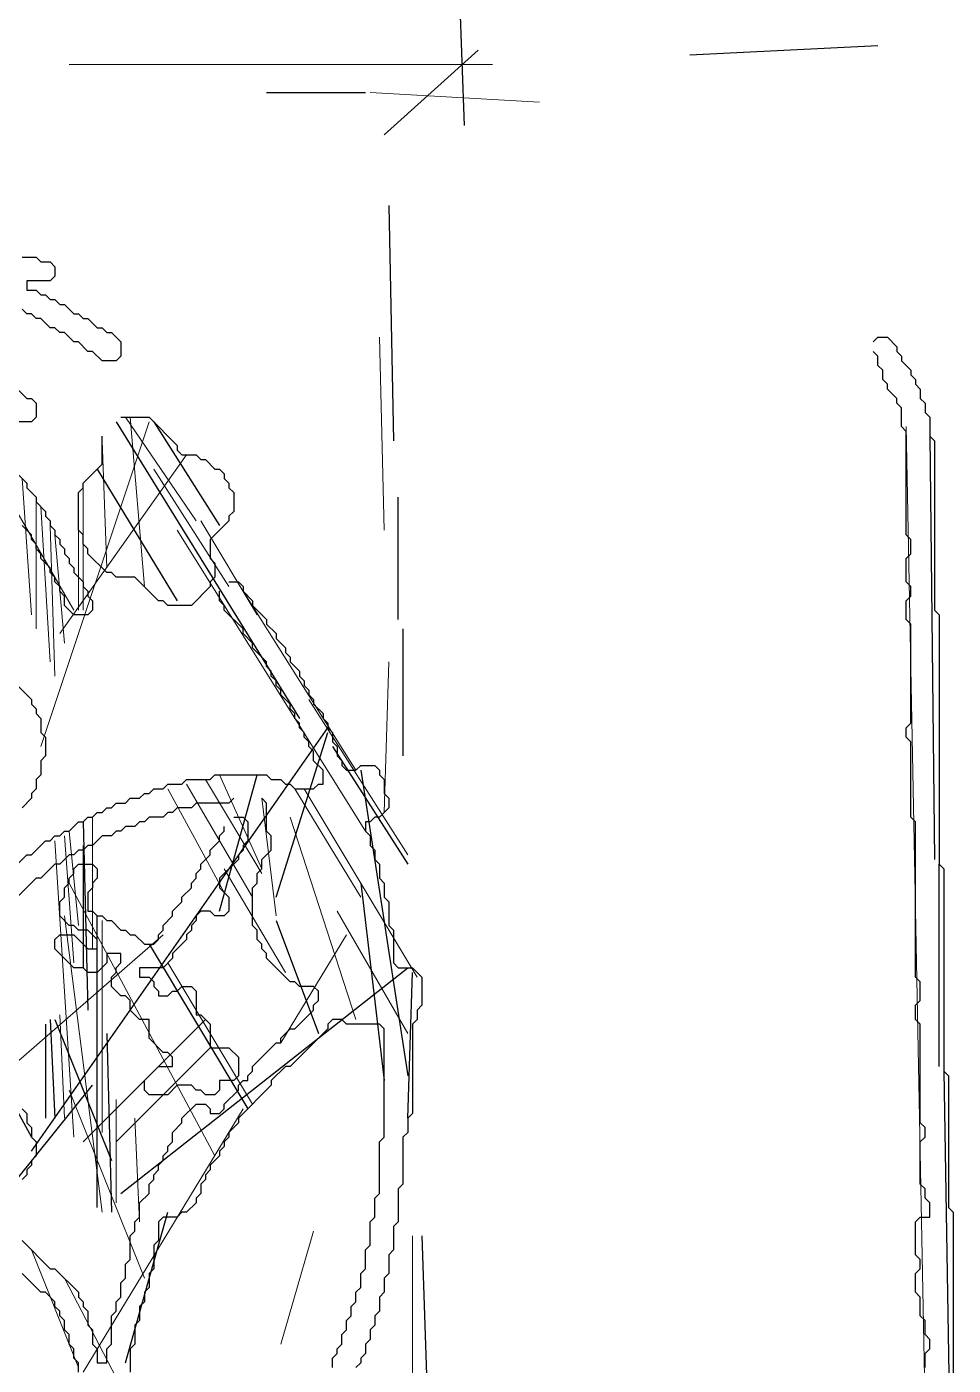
# Model space of a CAD drawing. Header units: metres. Extents: x 0 to 314, y 0 to 400.
# Drawn here: x 191 to 240.2, y 66.6 to 137.8 of the extents above; entities that cross this region are included whole.
import ezdxf

# ---------------------------------------------------------------- set-up
doc = ezdxf.new("R2010")
doc.units = ezdxf.units.M
for name, color, linetype in [('CUT', 7, 'Continuous'), ('FOLD', 1, 'Continuous'), ('OUTLINE', 3, 'Continuous')]:
    doc.layers.add(name, color=color, linetype=linetype)

msp = doc.modelspace()

# ---------------------------------------------------------------- linework, layer by layer
at = {"layer": 'CUT', "lineweight": 25}
for p, q in [((212.5, 180.25), (214.25, 132.5)), ((226.25, 136.25), (236.25, 136.75)), ((203.75, 134.25), (209, 134.25)), ((210.25, 128.25), (210.5, 115.75)), ((195.75, 116.75), (205.5, 101)), ((197.75, 116.75), (201.25, 111.25)), ((239, 116), (239.25, 93.5)), ((194.75, 114.25), (199, 107.25)), ((210.75, 106.25), (210.75, 112.75)), ((211, 105.75), (211, 99)), ((191.25, 78), (207, 100.5)), ((204.25, 91.5), (207, 100.25)), ((207.25, 99.5), (211.25, 93.25)), ((208.75, 98.25), (211.25, 82)), ((201.25, 90.75), (203.25, 98)), ((194, 95.5), (194.25, 85.5)), ((194, 94.25), (194, 87.75)), ((239.5, 82.5), (239.5, 93.25)), ((208.75, 92.25), (210, 81.75)), ((194.75, 75), (194.75, 90.5)), ((204.25, 90.25), (206.5, 84.25)), ((197.5, 89), (202.75, 80.25)), ((196, 75.75), (211.25, 87.75)), ((211.25, 79.75), (211.5, 87.5)), ((192, 84.75), (192, 79.75)), ((192.25, 85), (192.5, 79.75)), ((192.5, 85), (195.5, 77.5)), ((195.25, 84.25), (195.5, 74.75)), ((188.5, 83.75), (191.25, 78.75)), ((239.75, 82.25), (240.25, 52.5)), ((187.25, 72.5), (194.5, 81.5)), ((196.25, 66.75), (198.5, 74.75)), ((212, 73.5), (213.5, 29.5))]:
    msp.add_line(p, q, dxfattribs=at)
at = {"layer": 'FOLD', "lineweight": 18}
for p, q in [((210, 132), (215, 136.5)), ((193.25, 135.75), (215.75, 135.75)), ((209.25, 134.25), (218.25, 133.75)), ((209.75, 121.25), (210, 111)), ((191.75, 99.5), (197.5, 116.75)), ((196.25, 117), (200, 111.5)), ((196.5, 117), (197.25, 108)), ((237.75, 116.5), (238.75, 64.25)), ((195, 115.75), (195.25, 109)), ((192.75, 105.5), (199.5, 115)), ((197.75, 114.25), (201.75, 108)), ((189.75, 113.25), (193.5, 106.75)), ((190.75, 113.75), (191.25, 106.5)), ((194, 113.25), (194, 106.75)), ((191.5, 105.75), (191.5, 112.5)), ((193.75, 112.75), (193.75, 106.75)), ((191.75, 112.25), (192.25, 104)), ((192.25, 111.25), (192.5, 103.25)), ((199, 111), (209, 95)), ((200.25, 111.5), (203.25, 106.5)), ((192.5, 110.75), (193, 105)), ((202.5, 107.75), (208.5, 98.25)), ((210, 96), (210.25, 104)), ((206, 102), (211.25, 93.75)), ((199.5, 97.5), (203, 91.5)), ((200.5, 97.75), (203.5, 92.75)), ((201.25, 98), (203.5, 93)), ((198.5, 97.25), (201.5, 91.75)), ((203.5, 96.75), (204.25, 90.5)), ((205.25, 97.25), (208.75, 91.5)), ((205.75, 97.25), (211.75, 87.25)), ((194.5, 88.75), (194.5, 95.75)), ((205, 95.75), (208.5, 85)), ((193, 94.75), (193.5, 88)), ((193.25, 95), (193.75, 90)), ((192.5, 94.5), (193.5, 78.75)), ((201.5, 93), (204.75, 87.5)), ((193.25, 92.25), (201, 77.75)), ((193, 90.5), (195, 74.75)), ((207.5, 90.75), (211.25, 84.25)), ((195, 79), (195, 90.25)), ((177, 71), (198.25, 89.5)), ((204.5, 83.75), (208, 89.5)), ((198.5, 88), (203, 80.5)), ((192.75, 85.25), (193, 79.75)), ((194, 78.5), (200.5, 85)), ((195.75, 78.5), (200.75, 83.5)), ((193.25, 81.25), (197.25, 71.25)), ((195.75, 75.25), (195.75, 80.75)), ((194, 66.25), (202.5, 80.25)), ((196.75, 79.75), (197, 74.25)), ((204.5, 67.75), (206.25, 73.75)), ((211.5, 64.5), (211.5, 73.5)), ((191.25, 72.75), (193.75, 66.5)), ((193, 71.25), (196, 65.5))]:
    msp.add_line(p, q, dxfattribs=at)
at = {"layer": 'OUTLINE'}
for points in [[(190.75, 125.5), (191.5, 125.5), (191.75, 125.25), (192.25, 125.25), (192.5, 125), (192.5, 124.5), (192.25, 124.25), (191, 124.25), (191, 123.75), (191.5, 123.75), (191.75, 123.5), (192, 123.5), (192.25, 123.25), (192.5, 123.25), (192.75, 123), (193, 123), (193.5, 122.5), (193.75, 122.5), (194, 122.25), (194.25, 122.25), (194.75, 121.75), (195, 121.75), (195.25, 121.5), (195.5, 121.5), (196, 121), (196, 120.25), (195.75, 120), (195, 120), (194.5, 120.5), (194.25, 120.5), (193.75, 121), (193.5, 121), (193, 121.5), (192.75, 121.5), (192.5, 121.75), (192.25, 121.75), (191.75, 122.25), (191.5, 122.25), (191.25, 122.5), (191, 122.5), (190.75, 122.75)], [(236, 121), (236.25, 121.25), (236.75, 121.25), (237.25, 120.75), (237.25, 120.5), (237.5, 120.25), (237.5, 120), (238, 119.5), (238, 119.25), (238.25, 119), (238.25, 118.75), (238.5, 118.5), (238.5, 118), (238.75, 117.75), (238.75, 117.25), (239, 117), (239, 116), (239.25, 115.75), (239.25, 106.75), (239.5, 106.5), (239.5, 93.25), (239.75, 93), (239.75, 82.25), (240, 82), (240, 75), (240.25, 74.75), (240.25, 62)], [(238.75, 66.5), (238.75, 67.25), (239, 67.5), (239, 68), (238.75, 68.25), (238.75, 69), (238.5, 69.25), (238.5, 70.25), (238.25, 70.5), (238.25, 71.5), (238.5, 71.75), (238.5, 72.25), (238.25, 72.5), (238.25, 74.25), (238.5, 74.5), (239, 74.5), (239, 75.25), (238.75, 75.5), (238.75, 76), (238.5, 76.25), (238.5, 78.5), (238.75, 78.75), (238.75, 79.25), (238.5, 79.5), (238.5, 84.75), (238.25, 85), (238.25, 85.75), (238.5, 86), (238.5, 87), (238.25, 87.25), (238.25, 95.5), (238, 95.75), (238, 99.75), (237.75, 100), (237.75, 100.5), (238, 100.75), (238, 106), (237.75, 106.25), (237.75, 107.25), (238, 107.5), (238, 108), (237.75, 108.25), (237.75, 109.5), (238, 109.75), (238, 110.5), (237.75, 110.75), (237.75, 116.25), (237.5, 116.5), (237.5, 117.5), (237.25, 117.75), (237.25, 118), (236.75, 118.5), (236.75, 118.75), (236.5, 119), (236.5, 119.5), (236.25, 119.75), (236.25, 120.25), (236, 120.5)], [(190.5, 118.5), (191, 118), (191.25, 118), (191.5, 117.75), (191.5, 117), (191.25, 116.75), (190.5, 116.75)], [(196, 117), (197.5, 117), (199, 115.5), (199, 115.25), (199.25, 115), (200, 115), (200.25, 114.75), (200.5, 114.75), (201, 114.25), (201.25, 114.25), (201.5, 114), (201.5, 113.75), (201.75, 113.5), (201.75, 113.25), (202, 113), (202, 112), (201.75, 111.75), (201.75, 111.5), (200.75, 110.5), (200.75, 109.5), (201, 109.25), (201, 108.5), (200.75, 108.25), (200.75, 108), (199.75, 107), (198.5, 107), (198.25, 107.25), (198, 107.25), (196.75, 108.5), (195.75, 108.5), (195.5, 108.75), (195.25, 108.75), (194.25, 109.75), (194.25, 110), (194, 110.25), (194, 110.75), (193.75, 111), (193.75, 113), (194, 113.25), (194, 113.5), (195, 114.5), (195, 116)], [(190.5, 114), (191, 113.5), (191, 113.25), (191.5, 112.75), (191.5, 112.5), (192, 112), (192, 111.75), (192.25, 111.5), (192.25, 111.25), (192.5, 111), (192.5, 110.75), (192.75, 110.5), (192.75, 110.25), (193, 110), (193, 109.75), (193.25, 109.5), (193.25, 109.25), (193.5, 109), (193.5, 108.75), (194, 108.25), (194, 108), (194.25, 107.75), (194.25, 107.5), (194.5, 107.25), (194.5, 106.75), (194.25, 106.5), (193.5, 106.5), (193, 107), (193, 107.5), (192.75, 107.75), (192.75, 108), (192.5, 108.25), (192.5, 108.5), (192.25, 108.75), (192.25, 109), (191.75, 109.5), (191.75, 109.75), (191.5, 110), (191.5, 110.25), (191.25, 110.5), (191.25, 110.75), (190.75, 111.25)], [(201.75, 108.25), (202.25, 108.25), (202.5, 108), (202.5, 107.75), (203, 107.25), (203, 107), (203.75, 106.25), (203.75, 106), (204.25, 105.5), (204.25, 105.25), (204.75, 104.75), (204.75, 104.5), (205, 104.25), (205, 104), (205.5, 103.5), (205.5, 103.25), (205.75, 103), (205.75, 102.75), (206, 102.5), (206, 102.25), (206.25, 102), (206.25, 101.75), (206.75, 101.25), (206.75, 101), (207, 100.75), (207, 100.5), (207.25, 100.25), (207.25, 99.75), (207.5, 99.5), (207.5, 99), (207.75, 98.75), (207.75, 98.5), (208, 98.25), (208.5, 98.25), (208.75, 98.5), (209.5, 98.5), (209.75, 98.25), (209.75, 98), (210, 97.75), (210, 97), (210.25, 96.75), (210.25, 96.25), (209.75, 95.75), (209.5, 95.75), (209.25, 95.5), (209, 95.5), (209, 95), (209.25, 94.75), (209.25, 94.25), (209.5, 94), (209.5, 93.5), (209.75, 93.25), (209.75, 92.5), (210, 92.25), (210, 91.5), (210.25, 91.25), (210.25, 90), (210.5, 89.75), (210.5, 88), (210.75, 87.75), (211.5, 87.75), (212, 87.25), (212, 85.75), (211.75, 85.5), (211.75, 85), (211.5, 84.75), (211.5, 80), (211.25, 79.75), (211.25, 79), (211, 78.75), (211, 76.25), (210.75, 76), (210.75, 74.25), (210.5, 74), (210.5, 72.75), (210.25, 72.5), (210.25, 71.5), (210, 71.25), (210, 70.5), (209.75, 70.25), (209.75, 69.5), (209.5, 69.25), (209.5, 68.75), (209.25, 68.5), (209.25, 68), (209, 67.75), (209, 67.25), (208.75, 67), (208.75, 66.75), (208.5, 66.5)], [(189, 91.75), (191, 93.75), (191.25, 93.75), (192, 94.5), (192.25, 94.5), (192.5, 94.75), (192.75, 94.75), (193, 95), (193.25, 95), (193.75, 95.5), (194, 95.5), (194.25, 95.75), (194.5, 95.75), (194.75, 96), (195, 96), (195.25, 96.25), (195.5, 96.25), (195.75, 96.5), (196.25, 96.5), (196.5, 96.75), (197, 96.75), (197.25, 97), (197.5, 97), (197.75, 97.25), (198.25, 97.25), (198.5, 97.5), (199.25, 97.5), (199.5, 97.75), (200.75, 97.75), (201, 98), (203.75, 98), (204, 97.75), (204.5, 97.75), (204.75, 97.5), (205, 97.5), (205.25, 97.25), (206.25, 97.25), (206.5, 97.5), (206.75, 97.5), (206.75, 98.25), (206.25, 98.75), (206.25, 99.25), (206, 99.5), (206, 99.75), (205.75, 100), (205.75, 100.25), (205.5, 100.5), (205.5, 100.75), (205.25, 101), (205.25, 101.25), (205, 101.5), (205, 101.75), (204.5, 102.25), (204.5, 102.5), (204.25, 102.75), (204.25, 103), (204, 103.25), (204, 103.5), (203.75, 103.75), (203.75, 104), (203, 104.75), (203, 105), (202.5, 105.5), (202.5, 105.75), (201.5, 106.75), (201.5, 107), (201.25, 107.25), (201.25, 107.75)], [(190.5, 102.75), (191.25, 102), (191.25, 101.75), (191.5, 101.5), (191.5, 101.25), (191.75, 101), (191.75, 100.25), (192, 100), (192, 99), (191.75, 98.75), (191.75, 98), (191.5, 97.75), (191.5, 97.25), (191.25, 97), (191.25, 96.75), (190.75, 96.25)], [(202, 96.75), (201.75, 96.5), (200, 96.5), (199.75, 96.25), (199, 96.25), (198.75, 96), (198.5, 96), (198.25, 95.75), (197.5, 95.75), (197.25, 95.5), (197, 95.5), (196.75, 95.25), (196.25, 95.25), (196, 95), (195.75, 95), (195.5, 94.75), (195, 94.75), (194.5, 94.25), (194.25, 94.25), (194, 94), (193.75, 94), (193.5, 93.75), (193.25, 93.75), (192.75, 93.25), (192.5, 93.25), (191.75, 92.5), (191.5, 92.5), (190.25, 91.25)], [(190.75, 73.25), (192.25, 71.75), (192.5, 71.75), (193.75, 70.5), (193.75, 70.25), (194, 70), (194, 69.75), (194.25, 69.5), (194.25, 68.75), (194.5, 68.5), (194.5, 67.75), (194.75, 67.5), (194.75, 66.75), (195.25, 66.75), (195.25, 67.5), (195.5, 67.75), (195.5, 69.25), (195.75, 69.5), (195.75, 70), (196, 70.25), (196, 71), (196.25, 71.25), (196.25, 72), (196.5, 72.25), (196.5, 73.5), (196.75, 73.75), (196.75, 74.25), (197, 74.5), (197, 75.25), (197.5, 75.75), (197.5, 76.25), (197.75, 76.5), (197.75, 76.75), (198, 77), (198, 77.25), (198.25, 77.5), (198.25, 77.75), (198.5, 78), (198.5, 78.25), (198.75, 78.5), (198.75, 79), (199.25, 79.5), (199.25, 79.75), (200, 80.5), (200.5, 80.5), (200.75, 80.25), (200.75, 80), (201.25, 80), (201.5, 80.25), (201.5, 80.5), (202.25, 81.25), (202.25, 81.5), (202.5, 81.75), (202.75, 81.75), (202.75, 82), (203, 82.25), (203, 82.5), (204.25, 83.75), (204.5, 83.75), (204.5, 84), (205, 84.5), (205.25, 84.5), (206.25, 85.5), (206.25, 85.75), (206.5, 86), (206.5, 86.5), (206.25, 86.75), (205.5, 86.75), (205.25, 87), (205, 87), (203.75, 88.25), (203.75, 88.5), (203.5, 88.75), (203.5, 89), (203.25, 89.25), (203.25, 89.75), (203, 90), (203, 92), (203.25, 92.25), (203.25, 92.75), (203.5, 93), (203.5, 93.5), (204, 94), (204, 94.75), (203.75, 95), (203.75, 96.5), (203.5, 96.75)], [(202, 95.75), (202.5, 95.75), (202.75, 95.5), (202.75, 94.5), (202.5, 94.25), (202.5, 94), (202.25, 93.75), (202.25, 93.5), (201.25, 92.5), (201.25, 92), (201.75, 91.5), (201.75, 90.75), (201.5, 90.5), (201, 90.5), (200.75, 90.75), (200.25, 90.75), (200, 90.5), (200, 90.25), (199.75, 90), (199.75, 89.75), (199.5, 89.5), (199.5, 89.25), (198.75, 88.5), (198.75, 88.25), (198.25, 87.75), (197, 87.75), (197, 87.25), (197.5, 87.25), (197.75, 87), (197.75, 86.75), (198, 86.5), (198, 86.25), (198.5, 86.25), (198.75, 86.5), (199, 86.5), (199.25, 86.75), (199.75, 86.75), (200, 86.5), (200, 85.25), (200.25, 85.25), (200.75, 84.75), (200.75, 83.5), (201.75, 83.5), (202.25, 83), (202.25, 82), (202, 81.75), (201.25, 81.75), (201.25, 81.25), (201, 81), (200.5, 81), (200.25, 81.25), (200, 81.25), (199.75, 81.5), (199, 81.5), (198.5, 81), (197.5, 81), (197.25, 81.25), (197.25, 81.75), (198, 82.5), (198.75, 82.5), (198.75, 83), (198.5, 83.25), (198.25, 83.25), (197.5, 84), (197.5, 85), (197, 85), (196.5, 85.5), (196.5, 86), (196.25, 86.25), (196, 86.25), (195.5, 86.75), (195.5, 87.25), (195.75, 87.5), (195.75, 87.75), (196, 88), (196, 88.5), (195.25, 88.5), (195.25, 88), (194.75, 87.5), (194.25, 87.5), (194, 87.75), (193.5, 87.75), (192.5, 88.75), (192.5, 89.25), (192.75, 89.5), (193.5, 89.5), (194.25, 88.75), (194.75, 88.75), (194.75, 89.25), (194.25, 89.75), (193.75, 89.75), (193.5, 90), (193.25, 90), (192.75, 90.5), (192.75, 91.25), (193, 91.5), (193, 92), (193.25, 92.25), (193.25, 92.5), (193.5, 92.75), (193.5, 93), (193.75, 93.25), (194.5, 93.25), (194.75, 93), (194.75, 92.5), (194.5, 92.25), (194.5, 92), (194.25, 91.75), (194.25, 90.75), (194.5, 90.75), (194.75, 90.5), (195, 90.5), (195.25, 90.25), (195.5, 90.25), (196, 89.75), (196.25, 89.75), (196.5, 89.5), (196.75, 89.5), (197.25, 89), (197.75, 89), (198, 89.25), (198, 89.5), (198.25, 89.75), (198.25, 90), (198.75, 90.5), (198.75, 90.75), (199.25, 91.25), (199.25, 91.5), (199.75, 92), (199.75, 92.25), (200, 92.5), (200, 92.75), (200.25, 93), (200.25, 93.25), (200.75, 93.75), (200.75, 94), (201.25, 94.5), (201.25, 94.75), (201.5, 95), (201.5, 95.25)], [(207.25, 66.5), (207.25, 67), (207.5, 67.25), (207.5, 67.5), (207.75, 67.75), (207.75, 68.25), (208, 68.5), (208, 69), (208.25, 69.25), (208.25, 69.75), (208.5, 70), (208.5, 70.5), (208.75, 70.75), (208.75, 71.5), (209, 71.75), (209, 72.75), (209.25, 73), (209.25, 74.25), (209.5, 74.5), (209.5, 75.5), (209.75, 75.75), (209.75, 78.5), (210, 78.75), (210, 84.5), (209.75, 84.75), (208, 84.75), (207.75, 85), (207.25, 85), (207, 84.75), (207, 84.5), (205, 82.5), (204.75, 82.5), (204, 81.75), (204, 81.5), (202.25, 79.75), (202.25, 79.5), (201.75, 79), (201.75, 78.75), (201.5, 78.5), (201.5, 78.25), (201.25, 78), (201.25, 77.75), (200.75, 77.25), (200.75, 77), (200.5, 76.75), (200.5, 76.5), (200.25, 76.25), (200.25, 75.75), (200, 75.5), (200, 75.25), (199.5, 74.75), (199.25, 74.75), (199, 74.5), (198.25, 74.5), (198, 74.25), (198, 73.25), (197.75, 73), (197.75, 71.75), (197.5, 71.5), (197.5, 70.75), (197.25, 70.5), (197.25, 70), (197, 69.75), (197, 69), (196.75, 68.75), (196.75, 67.75), (196.5, 67.5), (196.5, 66.25)], [(190.75, 80.25), (191, 80), (191, 79.5), (191.25, 79.25), (191.25, 78.75), (191.5, 78.5), (191.5, 77.75), (191.25, 77.5), (191.25, 77.25), (191, 77), (191, 76.75), (190.75, 76.5)], [(193.75, 66.25), (193.75, 66.75), (193.5, 67), (193.5, 67.5), (193.25, 67.75), (193.25, 68.25), (193, 68.5), (193, 69), (192.75, 69.25), (192.75, 69.5), (192.5, 69.75), (192.5, 70), (192, 70.5), (191.75, 70.5), (190.75, 71.5)]]:
    msp.add_lwpolyline(points, dxfattribs=at)

doc.saveas('drawing.dxf')
